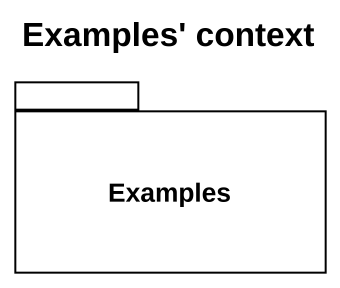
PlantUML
@startuml
title Examples' context
package Examples {
}
@enduml
